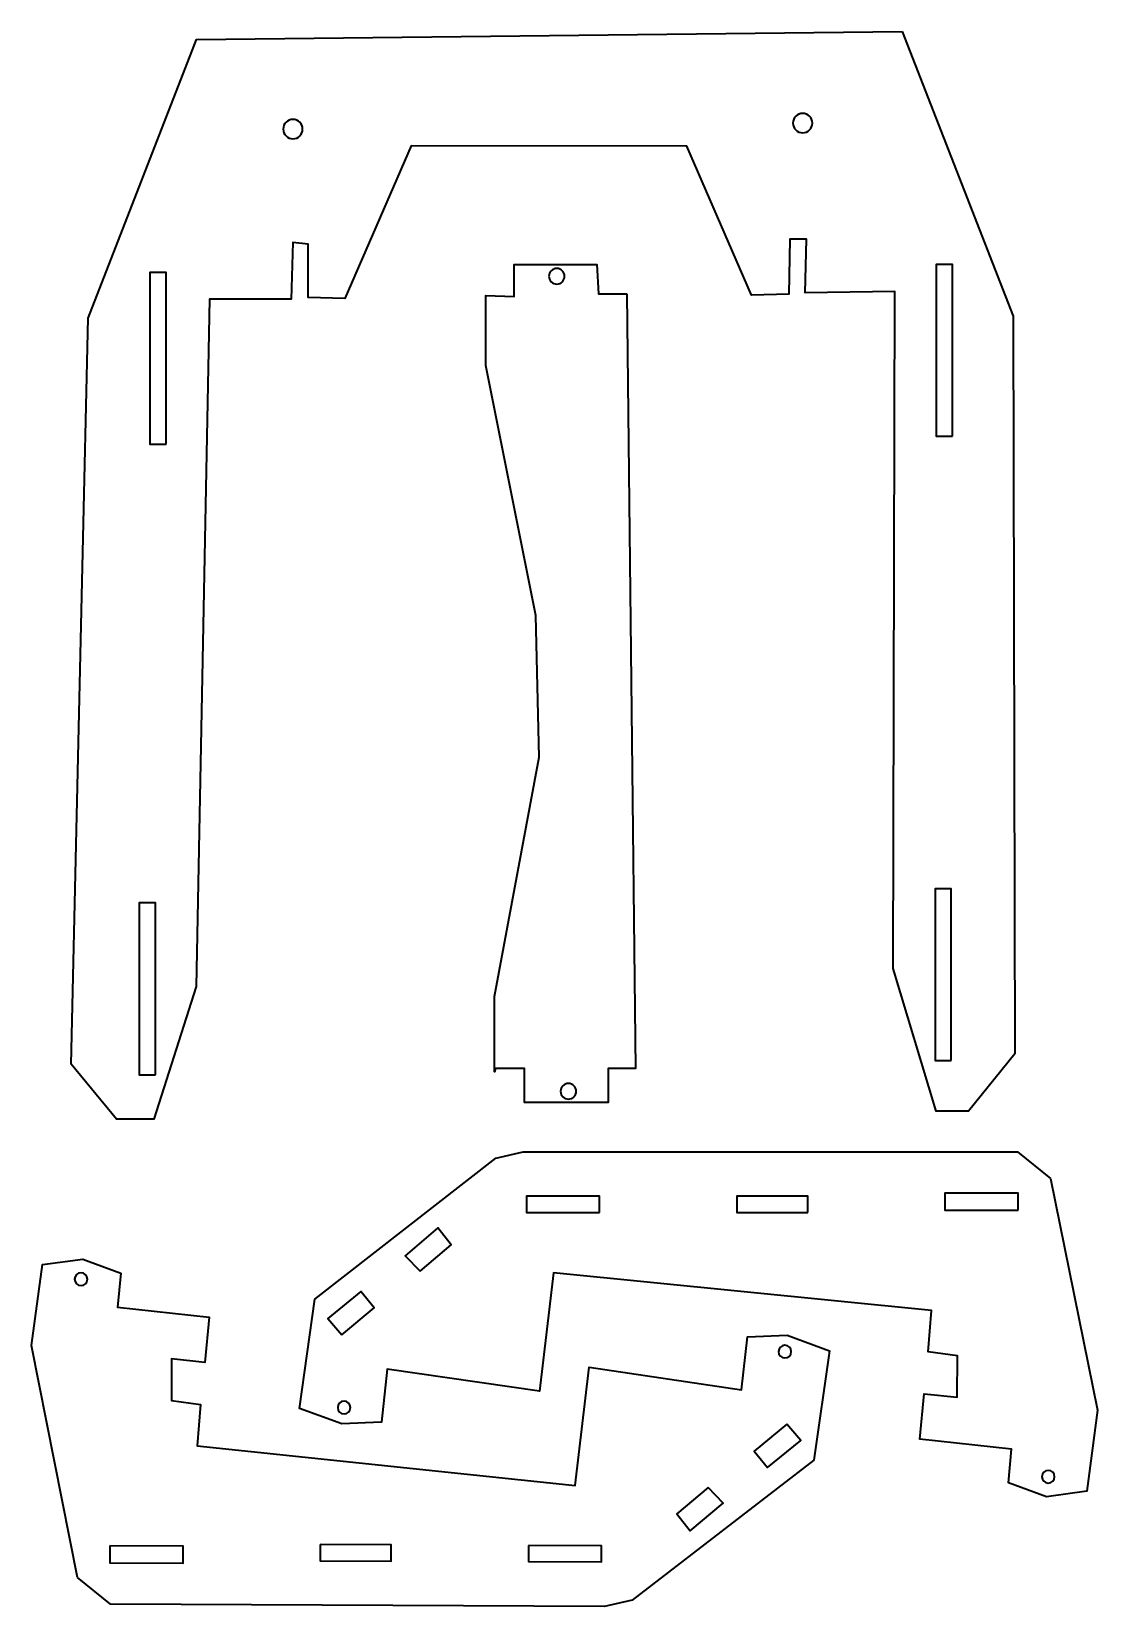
# Model space of a CAD drawing. Header units: millimetres. Extents: x 14 to 202, y -287 to -9.
import ezdxf

# ---------------------------------------------------------------- set-up
doc = ezdxf.new("R2010")
doc.units = ezdxf.units.MM
doc.header["$MEASUREMENT"] = 0
doc.layers.add('Layer 1', color=7, linetype='Continuous', lineweight=0)

msp = doc.modelspace()

# ---------------------------------------------------------------- linework, layer by layer
at = {"layer": 'Layer 1', "color": 250, "lineweight": 35, "true_color": 0x231f20}
for points, knots in [([(167.63, -9.39), (167.63, -9.39), (43.34, -10.82), (43.34, -10.82), (43.34, -10.82), (24.29, -59.89), (24.29, -59.89), (24.29, -59.89), (21.29, -191.29), (21.29, -191.29), (21.29, -191.29), (29.28, -201), (29.28, -201), (29.28, -201), (35.85, -201), (35.85, -201), (35.85, -201), (43.27, -177.59), (43.27, -177.59), (43.27, -177.59), (45.63, -56.54), (45.63, -56.54), (45.63, -56.54), (60.05, -56.54), (60.05, -56.54), (60.05, -56.54), (60.33, -46.55), (60.33, -46.55), (60.33, -46.55), (63.04, -46.84), (63.04, -46.84), (63.04, -46.84), (63.04, -56.26), (63.04, -56.26), (63.04, -56.26), (69.47, -56.4), (69.47, -56.4), (69.47, -56.4), (81.17, -29.51), (81.17, -29.51), (81.17, -29.51), (129.68, -29.58), (129.68, -29.58), (129.68, -29.58), (141.1, -55.83), (141.1, -55.83), (141.1, -55.83), (147.66, -55.69), (147.66, -55.69), (147.66, -55.69), (147.81, -45.98), (147.81, -45.98), (147.81, -45.98), (150.8, -45.98), (150.8, -45.98), (150.8, -45.98), (150.52, -55.4), (150.52, -55.4), (150.52, -55.4), (166.35, -55.19), (166.35, -55.19), (166.35, -55.19), (166.06, -174.47), (166.06, -174.47), (166.06, -174.47), (173.63, -199.59), (173.63, -199.59), (173.63, -199.59), (179.33, -199.59), (179.33, -199.59), (179.33, -199.59), (187.47, -189.45), (187.47, -189.45), (187.47, -189.45), (187.19, -59.54), (187.19, -59.54), (187.19, -59.54), (167.63, -9.39), (167.63, -9.39)], [0, 0, 0, 0, 1, 1, 1, 2, 2, 2, 3, 3, 3, 4, 4, 4, 5, 5, 5, 6, 6, 6, 7, 7, 7, 8, 8, 8, 9, 9, 9, 10, 10, 10, 11, 11, 11, 12, 12, 12, 13, 13, 13, 14, 14, 14, 15, 15, 15, 16, 16, 16, 17, 17, 17, 18, 18, 18, 19, 19, 19, 20, 20, 20, 21, 21, 21, 22, 22, 22, 23, 23, 23, 24, 24, 24, 25, 25, 25, 26, 26, 26, 26]), ([(60.33, -28.3), (59.39, -28.3), (58.62, -27.53), (58.62, -26.59), (58.62, -25.64), (59.39, -24.87), (60.33, -24.87), (61.28, -24.87), (62.05, -25.64), (62.05, -26.59), (62.05, -27.53), (61.28, -28.3), (60.33, -28.3)], [0, 0, 0, 0, 1, 1, 1, 2, 2, 2, 3, 3, 3, 4, 4, 4, 4]), ([(150.09, -27.24), (149.15, -27.24), (148.38, -26.47), (148.38, -25.53), (148.38, -24.58), (149.15, -23.81), (150.09, -23.81), (151.04, -23.81), (151.81, -24.58), (151.81, -25.53), (151.81, -26.47), (151.04, -27.24), (150.09, -27.24)], [0, 0, 0, 0, 1, 1, 1, 2, 2, 2, 3, 3, 3, 4, 4, 4, 4]), ([(37.99, -82.09), (37.99, -82.09), (35.14, -82.09), (35.14, -82.09), (35.14, -82.09), (35.14, -51.84), (35.14, -51.84), (35.14, -51.84), (37.99, -51.84), (37.99, -51.84), (37.99, -51.84), (37.99, -82.09), (37.99, -82.09)], [0, 0, 0, 0, 1, 1, 1, 2, 2, 2, 3, 3, 3, 4, 4, 4, 4]), ([(119.12, -55.63), (119.12, -55.63), (114.13, -55.63), (114.13, -55.63), (114.13, -55.63), (113.84, -50.42), (113.84, -50.42), (113.84, -50.42), (99.29, -50.42), (99.29, -50.42), (99.29, -50.42), (99.29, -56.06), (99.29, -56.06), (99.29, -56.06), (94.29, -55.91), (94.29, -55.91), (94.29, -55.91), (94.29, -68.2), (94.29, -68.2), (94.29, -68.2), (103.14, -112.25), (103.14, -112.25), (103.14, -112.25), (103.71, -137.23), (103.71, -137.23), (103.71, -137.23), (95.86, -179.37), (95.86, -179.37), (95.86, -179.37), (95.86, -192.66), (95.86, -192.66), (95.86, -192.66), (96.01, -192.09), (96.01, -192.09), (96.01, -192.09), (101.14, -192.09), (101.14, -192.09), (101.14, -192.09), (101.14, -198.07), (101.14, -198.07), (101.14, -198.07), (115.84, -198.07), (115.84, -198.07), (115.84, -198.07), (115.84, -192.09), (115.84, -192.09), (115.84, -192.09), (120.69, -192.09), (120.69, -192.09), (120.69, -192.09), (119.12, -55.63), (119.12, -55.63)], [0, 0, 0, 0, 1, 1, 1, 2, 2, 2, 3, 3, 3, 4, 4, 4, 5, 5, 5, 6, 6, 6, 7, 7, 7, 8, 8, 8, 9, 9, 9, 10, 10, 10, 11, 11, 11, 12, 12, 12, 13, 13, 13, 14, 14, 14, 15, 15, 15, 16, 16, 16, 17, 17, 17, 17]), ([(105.43, -52.51), (105.43, -51.75), (106.04, -51.13), (106.8, -51.13), (107.56, -51.13), (108.17, -51.75), (108.17, -52.51), (108.17, -53.26), (107.56, -53.88), (106.8, -53.88), (106.04, -53.88), (105.43, -53.26), (105.43, -52.51)], [0, 0, 0, 0, 1, 1, 1, 2, 2, 2, 3, 3, 3, 4, 4, 4, 4]), ([(176.48, -80.67), (176.48, -80.67), (173.63, -80.67), (173.63, -80.67), (173.63, -80.67), (173.63, -50.42), (173.63, -50.42), (173.63, -50.42), (176.48, -50.42), (176.48, -50.42), (176.48, -50.42), (176.48, -80.67), (176.48, -80.67)], [0, 0, 0, 0, 1, 1, 1, 2, 2, 2, 3, 3, 3, 4, 4, 4, 4]), ([(176.27, -190.67), (176.27, -190.67), (173.41, -190.67), (173.41, -190.67), (173.41, -190.67), (173.41, -160.41), (173.41, -160.41), (173.41, -160.41), (176.27, -160.41), (176.27, -160.41), (176.27, -160.41), (176.27, -190.67), (176.27, -190.67)], [0, 0, 0, 0, 1, 1, 1, 2, 2, 2, 3, 3, 3, 4, 4, 4, 4]), ([(36.13, -193.15), (36.13, -193.15), (33.28, -193.15), (33.28, -193.15), (33.28, -193.15), (33.28, -162.9), (33.28, -162.9), (33.28, -162.9), (36.13, -162.9), (36.13, -162.9), (36.13, -162.9), (36.13, -193.15), (36.13, -193.15)], [0, 0, 0, 0, 1, 1, 1, 2, 2, 2, 3, 3, 3, 4, 4, 4, 4]), ([(108.85, -197.45), (108.09, -197.45), (107.48, -196.84), (107.48, -196.08), (107.48, -195.32), (108.09, -194.7), (108.85, -194.7), (109.61, -194.7), (110.22, -195.32), (110.22, -196.08), (110.22, -196.84), (109.61, -197.45), (108.85, -197.45)], [0, 0, 0, 0, 1, 1, 1, 2, 2, 2, 3, 3, 3, 4, 4, 4, 4]), ([(193.75, -211.44), (193.75, -211.44), (187.9, -206.74), (187.9, -206.74), (187.9, -206.74), (100.91, -206.74), (100.91, -206.74), (100.91, -206.74), (96.06, -207.88), (96.06, -207.88), (96.06, -207.88), (64.18, -232.7), (64.18, -232.7), (64.18, -232.7), (61.47, -251.95), (61.47, -251.95), (61.47, -251.95), (68.95, -254.66), (68.95, -254.66), (68.95, -254.66), (75.94, -254.37), (75.94, -254.37), (75.94, -254.37), (76.95, -245.04), (76.95, -245.04), (76.95, -245.04), (103.77, -248.88), (103.77, -248.88), (103.77, -248.88), (106.2, -228.06), (106.2, -228.06), (106.2, -228.06), (172.77, -234.7), (172.77, -234.7), (172.77, -234.7), (172.2, -241.98), (172.2, -241.98), (172.2, -241.98), (177.34, -242.7), (177.34, -242.7), (177.34, -242.7), (177.32, -249.98), (177.32, -249.98), (177.32, -249.98), (171.48, -249.39), (171.48, -249.39), (171.48, -249.39), (170.76, -257.38), (170.76, -257.38), (170.76, -257.38), (186.89, -259.09), (186.89, -259.09), (186.89, -259.09), (186.32, -265.07), (186.32, -265.07), (186.32, -265.07), (193.02, -267.5), (193.02, -267.5), (193.02, -267.5), (200.16, -266.5), (200.16, -266.5), (200.16, -266.5), (202.01, -252.23), (202.01, -252.23), (202.01, -252.23), (193.75, -211.44), (193.75, -211.44)], [0, 0, 0, 0, 1, 1, 1, 2, 2, 2, 3, 3, 3, 4, 4, 4, 5, 5, 5, 6, 6, 6, 7, 7, 7, 8, 8, 8, 9, 9, 9, 10, 10, 10, 11, 11, 11, 12, 12, 12, 13, 13, 13, 14, 14, 14, 15, 15, 15, 16, 16, 16, 17, 17, 17, 18, 18, 18, 19, 19, 19, 20, 20, 20, 21, 21, 21, 22, 22, 22, 22]), ([(114.34, -217.43), (114.34, -217.43), (101.49, -217.43), (101.49, -217.43), (101.49, -217.43), (101.49, -214.58), (101.49, -214.58), (101.49, -214.58), (114.34, -214.58), (114.34, -214.58), (114.34, -214.58), (114.34, -217.43), (114.34, -217.43)], [0, 0, 0, 0, 1, 1, 1, 2, 2, 2, 3, 3, 3, 4, 4, 4, 4]), ([(151.01, -217.43), (151.01, -217.43), (138.52, -217.43), (138.52, -217.43), (138.52, -217.43), (138.52, -214.58), (138.52, -214.58), (138.52, -214.58), (151.01, -214.58), (151.01, -214.58), (151.01, -214.58), (151.01, -217.43), (151.01, -217.43)], [0, 0, 0, 0, 1, 1, 1, 2, 2, 2, 3, 3, 3, 4, 4, 4, 4]), ([(188.04, -217), (188.04, -217), (175.12, -217), (175.12, -217), (175.12, -217), (175.12, -214.01), (175.12, -214.01), (175.12, -214.01), (188.04, -214.01), (188.04, -214.01), (188.04, -214.01), (188.04, -217), (188.04, -217)], [0, 0, 0, 0, 1, 1, 1, 2, 2, 2, 3, 3, 3, 4, 4, 4, 4]), ([(82.73, -227.77), (82.73, -227.77), (80.09, -225.06), (80.09, -225.06), (80.09, -225.06), (85.87, -220.14), (85.87, -220.14), (85.87, -220.14), (88.22, -223.13), (88.22, -223.13), (88.22, -223.13), (82.73, -227.77), (82.73, -227.77)], [0, 0, 0, 0, 1, 1, 1, 2, 2, 2, 3, 3, 3, 4, 4, 4, 4]), ([(22.39, -281.7), (22.39, -281.7), (28.21, -286.43), (28.21, -286.43), (28.21, -286.43), (115.2, -286.83), (115.2, -286.83), (115.2, -286.83), (120.06, -285.71), (120.06, -285.71), (120.06, -285.71), (152.05, -261.04), (152.05, -261.04), (152.05, -261.04), (154.85, -241.79), (154.85, -241.79), (154.85, -241.79), (147.38, -239.06), (147.38, -239.06), (147.38, -239.06), (140.39, -239.31), (140.39, -239.31), (140.39, -239.31), (139.34, -248.64), (139.34, -248.64), (139.34, -248.64), (112.53, -244.67), (112.53, -244.67), (112.53, -244.67), (110.01, -265.49), (110.01, -265.49), (110.01, -265.49), (43.47, -258.53), (43.47, -258.53), (43.47, -258.53), (44.07, -251.26), (44.07, -251.26), (44.07, -251.26), (38.94, -250.52), (38.94, -250.52), (38.94, -250.52), (38.98, -243.23), (38.98, -243.23), (38.98, -243.23), (44.83, -243.86), (44.83, -243.86), (44.83, -243.86), (45.58, -235.87), (45.58, -235.87), (45.58, -235.87), (29.46, -234.08), (29.46, -234.08), (29.46, -234.08), (30.06, -228.1), (30.06, -228.1), (30.06, -228.1), (23.36, -225.64), (23.36, -225.64), (23.36, -225.64), (16.22, -226.61), (16.22, -226.61), (16.22, -226.61), (14.3, -240.87), (14.3, -240.87), (14.3, -240.87), (22.39, -281.7), (22.39, -281.7)], [0, 0, 0, 0, 1, 1, 1, 2, 2, 2, 3, 3, 3, 4, 4, 4, 5, 5, 5, 6, 6, 6, 7, 7, 7, 8, 8, 8, 9, 9, 9, 10, 10, 10, 11, 11, 11, 12, 12, 12, 13, 13, 13, 14, 14, 14, 15, 15, 15, 16, 16, 16, 17, 17, 17, 18, 18, 18, 19, 19, 19, 20, 20, 20, 21, 21, 21, 22, 22, 22, 22]), ([(23.03, -228.05), (23.65, -228.05), (24.15, -228.56), (24.15, -229.18), (24.15, -229.8), (23.64, -230.3), (23.02, -230.3), (22.4, -230.3), (21.9, -229.79), (21.9, -229.17), (21.91, -228.55), (22.41, -228.05), (23.03, -228.05)], [0, 0, 0, 0, 1, 1, 1, 2, 2, 2, 3, 3, 3, 4, 4, 4, 4]), ([(68.95, -238.98), (68.95, -238.98), (66.46, -236.12), (66.46, -236.12), (66.46, -236.12), (72.31, -231.34), (72.31, -231.34), (72.31, -231.34), (74.66, -234.2), (74.66, -234.2), (74.66, -234.2), (68.95, -238.98), (68.95, -238.98)], [0, 0, 0, 0, 1, 1, 1, 2, 2, 2, 3, 3, 3, 4, 4, 4, 4]), ([(146.97, -240.81), (147.59, -240.81), (148.09, -241.31), (148.09, -241.94), (148.09, -242.56), (147.58, -243.06), (146.96, -243.05), (146.34, -243.05), (145.84, -242.55), (145.84, -241.92), (145.85, -241.3), (146.35, -240.8), (146.97, -240.81)], [0, 0, 0, 0, 1, 1, 1, 2, 2, 2, 3, 3, 3, 4, 4, 4, 4]), ([(69.35, -252.91), (68.73, -252.91), (68.22, -252.4), (68.22, -251.78), (68.22, -251.16), (68.73, -250.66), (69.35, -250.66), (69.97, -250.66), (70.47, -251.16), (70.47, -251.78), (70.47, -252.4), (69.97, -252.91), (69.35, -252.91)], [0, 0, 0, 0, 1, 1, 1, 2, 2, 2, 3, 3, 3, 4, 4, 4, 4]), ([(147.3, -254.74), (147.3, -254.74), (149.79, -257.6), (149.79, -257.6), (149.79, -257.6), (143.91, -262.36), (143.91, -262.36), (143.91, -262.36), (141.57, -259.49), (141.57, -259.49), (141.57, -259.49), (147.3, -254.74), (147.3, -254.74)], [0, 0, 0, 0, 1, 1, 1, 2, 2, 2, 3, 3, 3, 4, 4, 4, 4]), ([(193.35, -265.09), (192.73, -265.09), (192.22, -264.59), (192.22, -263.97), (192.22, -263.35), (192.73, -262.85), (193.35, -262.85), (193.97, -262.85), (194.47, -263.35), (194.47, -263.97), (194.47, -264.59), (193.97, -265.09), (193.35, -265.09)], [0, 0, 0, 0, 1, 1, 1, 2, 2, 2, 3, 3, 3, 4, 4, 4, 4]), ([(133.48, -265.88), (133.48, -265.88), (136.1, -268.6), (136.1, -268.6), (136.1, -268.6), (130.3, -273.5), (130.3, -273.5), (130.3, -273.5), (127.96, -270.49), (127.96, -270.49), (127.96, -270.49), (133.48, -265.88), (133.48, -265.88)], [0, 0, 0, 0, 1, 1, 1, 2, 2, 2, 3, 3, 3, 4, 4, 4, 4]), ([(28.11, -276.17), (28.11, -276.17), (41.03, -276.22), (41.03, -276.22), (41.03, -276.22), (41.02, -279.22), (41.02, -279.22), (41.02, -279.22), (28.1, -279.16), (28.1, -279.16), (28.1, -279.16), (28.11, -276.17), (28.11, -276.17)], [0, 0, 0, 0, 1, 1, 1, 2, 2, 2, 3, 3, 3, 4, 4, 4, 4]), ([(65.15, -275.91), (65.15, -275.91), (77.64, -275.96), (77.64, -275.96), (77.64, -275.96), (77.63, -278.82), (77.63, -278.82), (77.63, -278.82), (65.13, -278.76), (65.13, -278.76), (65.13, -278.76), (65.15, -275.91), (65.15, -275.91)], [0, 0, 0, 0, 1, 1, 1, 2, 2, 2, 3, 3, 3, 4, 4, 4, 4]), ([(101.82, -276.08), (101.82, -276.08), (114.67, -276.13), (114.67, -276.13), (114.67, -276.13), (114.65, -278.99), (114.65, -278.99), (114.65, -278.99), (101.81, -278.93), (101.81, -278.93), (101.81, -278.93), (101.82, -276.08), (101.82, -276.08)], [0, 0, 0, 0, 1, 1, 1, 2, 2, 2, 3, 3, 3, 4, 4, 4, 4])]:
    msp.add_open_spline(points, degree=3, knots=knots, dxfattribs=at)

doc.saveas('drawing.dxf')
